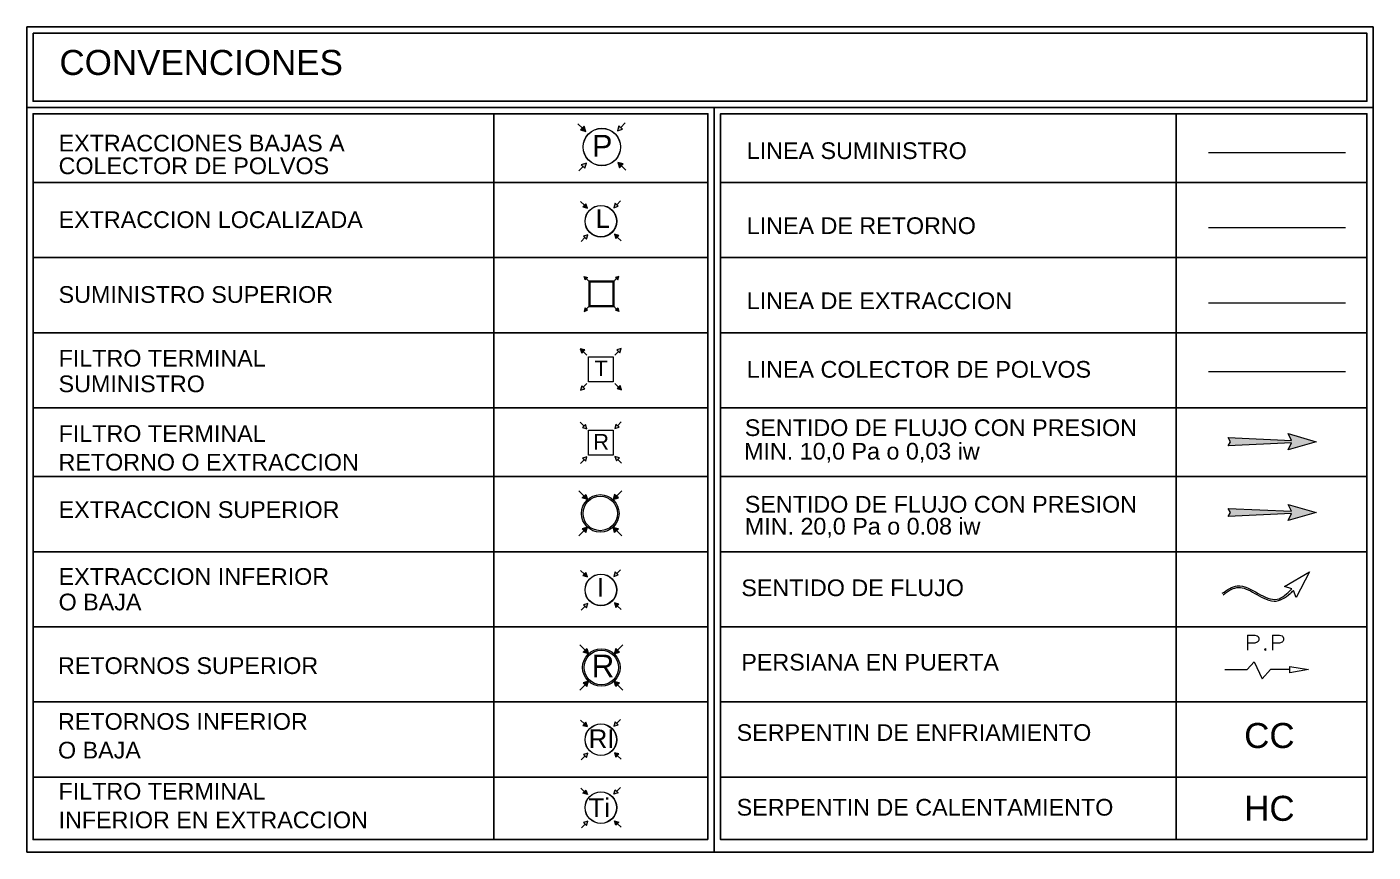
# Model space of a CAD drawing. Header units: inches. Extents: x -3 to 209, y -384 to 20.
# Drawn here: x 173.88 to 189.79, y -332.55 to -322.8 of the extents above; entities that cross this region are included whole.
import ezdxf

# ---------------------------------------------------------------- set-up
doc = ezdxf.new("R2010")
doc.units = ezdxf.units.IN
doc.header["$MEASUREMENT"] = 0
doc.linetypes.add('IMPORT-DASHED _4_', pattern=[19.05, 12.7, -6.35])
for name, color, linetype, lineweight in [('1-06 Colectorp', 14, 'IMPORT-DASHED _4_', 5), ('1-06-Extraccion', 114, 'Continuous', 5), ('1-extbaja', 200, 'Continuous', 5), ('1-extbajacolpol', 92, 'Continuous', 5), ('1-extlocalizada', 150, 'Continuous', 5), ('1-extsuperior', 132, 'Continuous', 5), ('1-filterminfext', 230, 'Continuous', 5), ('1-filtrotermsum', 30, 'Continuous', 5), ('1-filtroterretorno', 190, 'Continuous', 5), ('1-retinferior', 170, 'Continuous', 5), ('1-retsuperior', 240, 'Continuous', 5), ('1-sumsuperior', 15, 'Continuous', 13), ('c-10pa', 82, 'Continuous', 5), ('c-15pa', 1, 'Continuous', 5), ('c-sent-flujo', 250, 'Continuous', 5), ('HVAC Formato', 50, 'Continuous', 25), ('Puerta Persiana', 1, 'Continuous', 5), ('Retorno', 1, 'IMPORT-DASHED _4_', 5), ('Suministro', 170, 'Continuous', 5)]:
    doc.layers.add(name, color=color, linetype=linetype, lineweight=lineweight)
doc.styles.add('Arial', font='arial.ttf', dxfattribs={"height": 0.225})
doc.styles.add('Arial_1', font='arial.ttf', dxfattribs={"height": 0.553237})
doc.styles.add('Arial_2', font='arial.ttf', dxfattribs={"height": 0.103502})
doc.styles.add('Arial_3', font='arial.ttf', dxfattribs={"height": 0.221725})
doc.styles.add('Arial_8', font='arial.ttf', dxfattribs={"height": 0.001672})
doc.styles.add('Arial_9', font='arial.ttf', dxfattribs={"height": 0.295643})
doc.styles.add('romans_7', font='romans__.ttf', dxfattribs={"width": 1.25, "height": 0.16})

# ---------------------------------------------------------------- blocks, each defined once
blk = doc.blocks.new('DIAGRAMA P_ID_dwg_Extr-Loc-4445617-DIAGRAMAS DE INSTRUMENTACION')
at = {"layer": '1-extlocalizada'}
for points in [[(-0.0874, 0.0866), (-0.0966, 0.1157), (-0.1167, 0.0949)], [(0.1021, -0.1167), (0.1222, -0.0959), (0.0928, -0.0876), (0.0961, -0.0981)]]:
    blk.add_hatch(color=256, dxfattribs=at).paths.add_polyline_path(points, flags=0)
h = blk.add_hatch(color=256, dxfattribs=at)
h.paths.add_polyline_path([(-0.0927, -0.12), (-0.0844, -0.0906), (-0.1135, -0.0999)], flags=0)
h.paths.add_polyline_path([(0.0898, 0.0896), (0.1189, 0.0988), (0.0981, 0.1189)], flags=0)
h = blk.add_hatch(color=256, dxfattribs=at)
h.paths.add_polyline_path([(0.0027, -0.1059), (0.03, -0.1023), (0.0554, -0.0918), (0.0772, -0.075), (0.094, -0.0532), (0.1045, -0.0278), (0.1081, -0.0005), (0.1045, 0.0268), (0.094, 0.0522), (0.0772, 0.074), (0.0554, 0.0907), (0.03, 0.1012), (0.0027, 0.1048), (-0.0246, 0.1012), (-0.05, 0.0907), (-0.0718, 0.074), (-0.0885, 0.0522), (-0.0991, 0.0268), (-0.1026, -0.0005), (-0.0991, -0.0278), (-0.0885, -0.0532), (-0.0718, -0.075), (-0.05, -0.0918), (-0.0246, -0.1023)], flags=0)
h.paths.add_polyline_path([(0.0027, -0.1049), (-0.0243, -0.1013), (-0.0495, -0.0909), (-0.0711, -0.0743), (-0.0877, -0.0527), (-0.0981, -0.0275), (-0.1016, -0.0005), (-0.0981, 0.0265), (-0.0877, 0.0517), (-0.0711, 0.0733), (-0.0495, 0.0899), (-0.0243, 0.1003), (0.0027, 0.1038), (0.0297, 0.1003), (0.0549, 0.0899), (0.0765, 0.0733), (0.0931, 0.0517), (0.1035, 0.0265), (0.1071, -0.0005), (0.1035, -0.0275), (0.0931, -0.0527), (0.0765, -0.0743), (0.0549, -0.0909), (0.0297, -0.1013)], flags=0)
for p, q in [((-0.1275, -0.1352), (-0.1031, -0.1099)), ((0.1374, -0.1307), (0.1121, -0.1063))]:
    blk.add_line(p, q, dxfattribs=at)
at = {"layer": '1-extlocalizada', "flags": 128}
for points in [[(-0.132, 0.1297), (-0.1067, 0.1053)], [(-0.0966, 0.1157), (-0.1167, 0.0949), (-0.0874, 0.0866)], [(0.1189, 0.0988), (0.0981, 0.1189), (0.0898, 0.0896)], [(0.1329, 0.1342), (0.1085, 0.1089)], [(0.1021, -0.1167), (0.1222, -0.0959), (0.0928, -0.0876)], [(-0.0927, -0.12), (-0.0844, -0.0906), (-0.1135, -0.0999)]]:
    blk.add_lwpolyline(points, close=True, dxfattribs=at)
at = {"layer": '1-extlocalizada'}
for radius in [0.1054, 0.1044]:
    blk.add_circle((0.0027, -0.0005), radius, dxfattribs=at)
at = {"layer": '1-extlocalizada', "insert": (-0.032, 0.0784), "char_height": 0.1232, "width": 0.114219, "attachment_point": 1, "line_spacing_factor": 0.938532, "style": 'Arial'}
blk.add_mtext('L', dxfattribs=at)
blk = doc.blocks.new('DIAGRAMA P_ID_dwg_Sum-Term-4445620-DIAGRAMAS DE INSTRUMENTACION')
at = {"layer": '1-filtrotermsum'}
for points in [[(-0.124, 0.1063), (-0.1039, 0.1271), (-0.1332, 0.1354)], [(0.141, -0.1388), (0.1317, -0.1097), (0.1116, -0.1305)]]:
    blk.add_hatch(color=256, dxfattribs=at).paths.add_polyline_path(points, flags=0)
h = blk.add_hatch(color=256, dxfattribs=at)
h.paths.add_polyline_path([(-0.1317, -0.1402), (-0.1027, -0.131), (-0.1235, -0.1109)], flags=0)
h.paths.add_polyline_path([(0.1312, 0.1075), (0.1395, 0.1368), (0.1104, 0.1276)], flags=0)
for p, q in [((-0.1131, -0.121), (-0.0887, -0.0957)), ((0.1217, -0.1201), (0.0964, -0.0957))]:
    blk.add_line(p, q, dxfattribs=at)
at = {"layer": '1-filtrotermsum', "flags": 128}
for points in [[(-0.124, 0.1063), (-0.1039, 0.1271), (-0.1332, 0.1354)], [(-0.1139, 0.1167), (-0.0887, 0.0923)], [(0.1208, 0.1176), (0.0964, 0.0923)], [(0.1312, 0.1075), (0.1395, 0.1368), (0.1104, 0.1276)], [(-0.0787, 0.0823), (0.0864, 0.0823), (0.0864, -0.0857), (-0.0787, -0.0857)], [(-0.1027, -0.131), (-0.1235, -0.1109), (-0.1317, -0.1402)], [(0.1317, -0.1097), (0.1116, -0.1305), (0.141, -0.1388)]]:
    blk.add_lwpolyline(points, close=True, dxfattribs=at)
at = {"layer": '1-filtrotermsum', "insert": (-0.0385, 0.0562), "char_height": 0.1035, "width": 0.104813, "attachment_point": 1, "line_spacing_factor": 0.938532, "style": 'Arial_2'}
blk.add_mtext('T', dxfattribs=at)
blk = doc.blocks.new('DIAGRAMA P_ID_dwg_Extr-inf-4445596-DIAGRAMAS DE INSTRUMENTACION')
at = {"layer": '1-extbaja'}
for points in [[(-0.0874, 0.0866), (-0.0966, 0.1157), (-0.1167, 0.0949)], [(0.1021, -0.1167), (0.1222, -0.0959), (0.0928, -0.0876)]]:
    blk.add_hatch(color=256, dxfattribs=at).paths.add_polyline_path(points, flags=0)
h = blk.add_hatch(color=256, dxfattribs=at)
h.paths.add_polyline_path([(-0.0927, -0.12), (-0.0844, -0.0906), (-0.1135, -0.0999)], flags=0)
h.paths.add_polyline_path([(0.0898, 0.0896), (0.1189, 0.0988), (0.0981, 0.1189)], flags=0)
h = blk.add_hatch(color=256, dxfattribs=at)
h.paths.add_polyline_path([(0.0027, -0.1059), (0.03, -0.1023), (0.0554, -0.0918), (0.0797, -0.0718), (0.094, -0.0532), (0.1045, -0.0278), (0.1081, -0.0005), (0.1045, 0.0268), (0.094, 0.0522), (0.0772, 0.074), (0.0554, 0.0907), (0.03, 0.1012), (0.0027, 0.1048), (-0.0246, 0.1012), (-0.05, 0.0907), (-0.0718, 0.074), (-0.0885, 0.0522), (-0.0991, 0.0268), (-0.1026, -0.0005), (-0.0991, -0.0278), (-0.0885, -0.0532), (-0.0718, -0.075), (-0.05, -0.0918), (-0.0246, -0.1023)], flags=0)
h.paths.add_polyline_path([(0.0027, -0.1049), (-0.0243, -0.1013), (-0.0495, -0.0909), (-0.073, -0.0718), (-0.0877, -0.0527), (-0.0981, -0.0275), (-0.1016, -0.0005), (-0.0981, 0.0265), (-0.0877, 0.0517), (-0.0711, 0.0733), (-0.0495, 0.0899), (-0.0243, 0.1003), (0.0027, 0.1038), (0.0297, 0.1003), (0.0549, 0.0899), (0.0765, 0.0733), (0.0931, 0.0517), (0.1035, 0.0265), (0.1071, -0.0005), (0.1035, -0.0275), (0.0931, -0.0527), (0.0765, -0.0743), (0.0549, -0.0909), (0.0297, -0.1013)], flags=0)
for p, q in [((-0.1275, -0.1352), (-0.1031, -0.1099)), ((0.1374, -0.1307), (0.1121, -0.1063))]:
    blk.add_line(p, q, dxfattribs=at)
at = {"layer": '1-extbaja', "flags": 128}
for points in [[(-0.132, 0.1297), (-0.1067, 0.1053)], [(-0.0966, 0.1157), (-0.1167, 0.0949), (-0.0874, 0.0866)], [(0.1189, 0.0988), (0.0981, 0.1189), (0.0898, 0.0896)], [(0.1329, 0.1342), (0.1085, 0.1089)], [(0.1021, -0.1167), (0.1222, -0.0959), (0.0928, -0.0876)], [(-0.0927, -0.12), (-0.0844, -0.0906), (-0.1135, -0.0999)]]:
    blk.add_lwpolyline(points, close=True, dxfattribs=at)
at = {"layer": '1-extbaja'}
for radius in [0.1054, 0.1044]:
    blk.add_circle((0.0027, -0.0005), radius, dxfattribs=at)
at = {"layer": '1-extbaja', "insert": (-0.024, 0.0784), "char_height": 0.1232, "width": 0.05711, "attachment_point": 1, "line_spacing_factor": 0.938532, "style": 'Arial'}
blk.add_mtext('I', dxfattribs=at)
blk = doc.blocks.new('DIAGRAMA P_ID_dwg_Retorno-4445597-DIAGRAMAS DE INSTRUMENTACION')
at = {"layer": '1-retsuperior'}
for points in [[(-0.0799, 0.0952), (-0.0898, 0.1304), (-0.1147, 0.1063)], [(0.0915, 0.0952), (0.1264, 0.1063), (0.1014, 0.1304)], [(-0.0898, -0.123), (-0.0799, -0.0878), (-0.1147, -0.0989)], [(0.1014, -0.123), (0.1264, -0.0989), (0.0915, -0.0878)]]:
    blk.add_hatch(color=256, dxfattribs=at).paths.add_polyline_path(points, flags=0)
for p, q in [((-0.1022, 0.1184), (-0.1376, 0.1537)), ((0.1139, 0.1184), (0.1492, 0.1537)), ((-0.1022, -0.1109), (-0.1376, -0.1463)), ((0.1139, -0.1109), (0.1492, -0.1463))]:
    blk.add_line(p, q, dxfattribs=at)
at = {"layer": '1-retsuperior', "flags": 128}
for points in [[(-0.1147, 0.1063), (-0.0898, 0.1304), (-0.0799, 0.0952)], [(0.1264, 0.1063), (0.1014, 0.1304), (0.0915, 0.0952)], [(-0.1147, -0.0989), (-0.0898, -0.123), (-0.0799, -0.0878)], [(0.1264, -0.0989), (0.1014, -0.123), (0.0915, -0.0878)]]:
    blk.add_lwpolyline(points, close=True, dxfattribs=at)
at = {"layer": '1-retsuperior'}
for radius in [0.125, 0.115]:
    blk.add_circle((0.0058, 0.0037), radius, dxfattribs=at)
at = {"layer": '1-retsuperior', "insert": (-0.0589, 0.0889), "char_height": 0.15, "width": 0.179351, "attachment_point": 1, "line_spacing_factor": 0.938532, "style": 'Arial_1'}
blk.add_mtext('R', dxfattribs=at)
blk = doc.blocks.new('DIAGRAMA P_ID_dwg_Sum-Ret-4445598-DIAGRAMAS DE INSTRUMENTACION')
at = {"layer": '1-filtroterretorno'}
h = blk.add_hatch(color=256, dxfattribs=at)
h.paths.add_polyline_path([(0.1071, -0.1233), (0.1272, -0.1025), (0.0979, -0.0942)], flags=0)
h.paths.add_polyline_path([(-0.0901, 0.0908), (-0.0993, 0.1199), (-0.1194, 0.0991)], flags=0)
h = blk.add_hatch(color=256, dxfattribs=at)
h.paths.add_polyline_path([(-0.0969, -0.125), (-0.0887, -0.0957), (-0.1177, -0.1049)], flags=0)
h.paths.add_polyline_path([(0.0964, 0.0923), (0.1254, 0.1015), (0.1046, 0.1216)], flags=0)
for p, q in [((-0.1347, 0.1339), (-0.1094, 0.1095)), ((0.115, 0.1116), (0.1395, 0.1368)), ((-0.1317, -0.1402), (-0.1073, -0.115)), ((0.1171, -0.1129), (0.1424, -0.1373))]:
    blk.add_line(p, q, dxfattribs=at)
at = {"layer": '1-filtroterretorno', "flags": 128}
for points in [[(-0.1194, 0.0991), (-0.0901, 0.0908), (-0.0993, 0.1199)], [(0.1254, 0.1015), (0.1046, 0.1216), (0.0964, 0.0923)], [(-0.0787, 0.0823), (0.0864, 0.0823), (0.0864, -0.0857), (-0.0787, -0.0857)], [(-0.0969, -0.125), (-0.0887, -0.0957), (-0.1177, -0.1049)], [(0.1071, -0.1233), (0.1272, -0.1025), (0.0979, -0.0942)]]:
    blk.add_lwpolyline(points, close=True, dxfattribs=at)
at = {"layer": '1-filtroterretorno', "insert": (-0.0465, 0.0562), "char_height": 0.1035, "width": 0.123755, "attachment_point": 1, "line_spacing_factor": 0.938532, "style": 'Arial_2'}
blk.add_mtext('R', dxfattribs=at)
blk = doc.blocks.new('DIAGRAMA P_ID_dwg_ret-term-4445599-DIAGRAMAS DE INSTRUMENTACION')
at = {"layer": '1-filterminfext'}
for points in [[(-0.162, 0.157), (-0.179, 0.209), (-0.215, 0.172)], [(0.179, -0.209), (0.215, -0.172), (0.162, -0.157)]]:
    blk.add_hatch(color=256, dxfattribs=at).paths.add_polyline_path(points, flags=0)
h = blk.add_hatch(color=256, dxfattribs=at)
h.paths.add_polyline_path([(-0.172, -0.215), (-0.157, -0.162), (-0.209, -0.179)], flags=0)
h.paths.add_polyline_path([(0.157, 0.162), (0.209, 0.179), (0.172, 0.215)], flags=0)
h = blk.add_hatch(color=256, dxfattribs=at)
h.paths.add_polyline_path([(0.023, -0.188), (0.067, -0.177), (0.108, -0.156), (0.142, -0.126), (0.168, -0.088), (0.184, -0.045), (0.19, 0), (0.184, 0.045), (0.168, 0.088), (0.142, 0.126), (0.108, 0.156), (0.067, 0.177), (0.023, 0.188), (-0.023, 0.188), (-0.067, 0.177), (-0.108, 0.156), (-0.142, 0.126), (-0.168, 0.088), (-0.184, 0.045), (-0.19, 0), (-0.184, -0.045), (-0.168, -0.088), (-0.142, -0.126), (-0.108, -0.156), (-0.067, -0.177), (-0.023, -0.188)], flags=0)
h.paths.add_polyline_path([(-0.023, -0.186), (-0.067, -0.176), (-0.107, -0.155), (-0.141, -0.125), (-0.166, -0.087), (-0.182, -0.045), (-0.188, 0), (-0.182, 0.045), (-0.166, 0.087), (-0.141, 0.125), (-0.107, 0.155), (-0.067, 0.176), (-0.023, 0.186), (0.023, 0.186), (0.067, 0.176), (0.107, 0.155), (0.141, 0.125), (0.166, 0.087), (0.182, 0.045), (0.188, 0), (0.182, -0.045), (0.166, -0.087), (0.141, -0.125), (0.107, -0.155), (0.067, -0.176), (0.023, -0.186)], flags=0)
for p, q in [((-0.234, -0.242), (-0.19, -0.197)), ((0.242, -0.234), (0.197, -0.19))]:
    blk.add_line(p, q, dxfattribs=at)
at = {"layer": '1-filterminfext', "flags": 128}
for points in [[(-0.197, 0.19), (-0.242, 0.234)], [(-0.179, 0.209), (-0.162, 0.157), (-0.215, 0.172)], [(0.209, 0.179), (0.157, 0.162), (0.172, 0.215)], [(0.19, 0.197), (0.234, 0.242)], [(0.179, -0.209), (0.162, -0.157), (0.215, -0.172)], [(-0.209, -0.179), (-0.172, -0.215), (-0.157, -0.162)]]:
    blk.add_lwpolyline(points, close=True, dxfattribs=at)
at = {"layer": '1-filterminfext'}
for radius in [0.19, 0.188]:
    blk.add_circle((0, 0), radius, dxfattribs=at)
at = {"layer": '1-filterminfext', "insert": (-0.148, 0.111), "char_height": 0.2217, "width": 0.30569, "attachment_point": 1, "line_spacing_factor": 0.938532, "style": 'Arial_3'}
blk.add_mtext('Ti', dxfattribs=at)
blk = doc.blocks.new('DIAGRAMA P_ID_dwg__ClosedBlank-4445600-DIAGRAMAS DE INSTRUMENTACION')
at = {"layer": 'Puerta Persiana', "flags": 128}
blk.add_lwpolyline([(-1, -0.167), (-1, 0.167), (0, 0)], close=True, dxfattribs=at)
blk = doc.blocks.new('DIAGRAMA P_ID_dwg_A$C393F4153-4445601-DIAGRAMAS DE INSTRUMENTACION')
at = {"layer": 'Puerta Persiana'}
blk.add_line((0.698, 0.098), (0.49, 0.098), dxfattribs=at)
at = {"layer": 'Puerta Persiana', "flags": 128}
blk.add_lwpolyline([(0, 0.098), (0.242, 0.098), (0.314, 0.183), (0.401, 0), (0.49, 0.098)], dxfattribs=at)
at = {"xscale": 0.2, "yscale": 0.2, "zscale": 0.2}
blk.add_blockref('DIAGRAMA P_ID_dwg__ClosedBlank-4445600-DIAGRAMAS DE INSTRUMENTACION', (0.898, 0.098), dxfattribs=at)
at = {"layer": 'Puerta Persiana', "insert": (0.434, 0.467), "char_height": 0.16, "width": 0.58567, "attachment_point": 2, "line_spacing_factor": 0.964689, "style": 'romans_7'}
blk.add_mtext('P.P', dxfattribs=at)
blk = doc.blocks.new('DIAGRAMA P_ID_dwg_Ret-inf-4445618-DIAGRAMAS DE INSTRUMENTACION')
at = {"layer": '1-retinferior'}
for points in [[(-0.0874, 0.0866), (-0.0966, 0.1157), (-0.1167, 0.0949)], [(0.1021, -0.1167), (0.1222, -0.0959), (0.0928, -0.0876)]]:
    blk.add_hatch(color=256, dxfattribs=at).paths.add_polyline_path(points, flags=0)
h = blk.add_hatch(color=256, dxfattribs=at)
h.paths.add_polyline_path([(-0.0927, -0.12), (-0.0844, -0.0906), (-0.1135, -0.0999)], flags=0)
h.paths.add_polyline_path([(0.0898, 0.0896), (0.1189, 0.0988), (0.0981, 0.1189)], flags=0)
h = blk.add_hatch(color=256, dxfattribs=at)
h.paths.add_polyline_path([(0.0027, -0.1059), (0.03, -0.1023), (0.0554, -0.0918), (0.0772, -0.075), (0.094, -0.0532), (0.1045, -0.0278), (0.1081, -0.0005), (0.1045, 0.0268), (0.094, 0.0522), (0.0772, 0.074), (0.0554, 0.0907), (0.03, 0.1012), (0.0027, 0.1048), (-0.0246, 0.1012), (-0.05, 0.0907), (-0.0718, 0.074), (-0.0885, 0.0522), (-0.0991, 0.0268), (-0.1026, -0.0005), (-0.0991, -0.0278), (-0.0885, -0.0532), (-0.0718, -0.075), (-0.05, -0.0918), (-0.0246, -0.1023)], flags=0)
h.paths.add_polyline_path([(0.0027, -0.1049), (-0.0243, -0.1013), (-0.0495, -0.0909), (-0.0711, -0.0743), (-0.0877, -0.0527), (-0.0981, -0.0275), (-0.1016, -0.0005), (-0.0981, 0.0265), (-0.0877, 0.0517), (-0.0711, 0.0733), (-0.0495, 0.0899), (-0.0243, 0.1003), (0.0027, 0.1038), (0.0297, 0.1003), (0.0549, 0.0899), (0.0765, 0.0733), (0.0931, 0.0517), (0.1035, 0.0265), (0.1071, -0.0005), (0.1035, -0.0275), (0.0931, -0.0527), (0.0765, -0.0743), (0.0549, -0.0909), (0.0297, -0.1013)], flags=0)
for p, q in [((-0.1275, -0.1352), (-0.1031, -0.1099)), ((0.1374, -0.1307), (0.1121, -0.1063))]:
    blk.add_line(p, q, dxfattribs=at)
at = {"layer": '1-retinferior', "flags": 128}
for points in [[(-0.132, 0.1297), (-0.1067, 0.1053)], [(-0.0966, 0.1157), (-0.1167, 0.0949), (-0.0874, 0.0866)], [(0.1189, 0.0988), (0.0981, 0.1189), (0.0898, 0.0896)], [(0.1329, 0.1342), (0.1085, 0.1089)], [(0.1021, -0.1167), (0.1222, -0.0959), (0.0928, -0.0876)], [(-0.0927, -0.12), (-0.0844, -0.0906), (-0.1135, -0.0999)]]:
    blk.add_lwpolyline(points, close=True, dxfattribs=at)
at = {"layer": '1-retinferior'}
for radius in [0.1054, 0.1044]:
    blk.add_circle((0.0027, -0.0005), radius, dxfattribs=at)
at = {"layer": '1-retinferior', "color": 5, "insert": (-0.0784, 0.0675), "char_height": 0.12318, "width": 0.204393, "attachment_point": 1, "line_spacing_factor": 0.938532, "style": 'Arial'}
blk.add_mtext('RI', dxfattribs=at)
blk = doc.blocks.new('DIAGRAMA P_ID_dwg_Extraccion-4445619-DIAGRAMAS DE INSTRUMENTACION')
at = {"layer": '1-extsuperior'}
for points in [[(-0.0801, 0.0931), (-0.09, 0.1283), (-0.1149, 0.1042)], [(0.0913, 0.0931), (0.1261, 0.1042), (0.1012, 0.1283)], [(-0.09, -0.1251), (-0.0801, -0.0899), (-0.1149, -0.101)], [(0.1012, -0.1251), (0.1261, -0.101), (0.0913, -0.0899)]]:
    blk.add_hatch(color=256, dxfattribs=at).paths.add_polyline_path(points, flags=0)
for p, q in [((-0.1025, 0.1162), (-0.1378, 0.1516)), ((0.1137, 0.1162), (0.149, 0.1516)), ((-0.1025, -0.1131), (-0.1378, -0.1484)), ((0.1137, -0.1131), (0.149, -0.1484))]:
    blk.add_line(p, q, dxfattribs=at)
at = {"layer": '1-extsuperior', "flags": 128}
for points in [[(-0.1149, 0.1042), (-0.09, 0.1283), (-0.0801, 0.0931)], [(0.1261, 0.1042), (0.1012, 0.1283), (0.0913, 0.0931)], [(-0.1149, -0.101), (-0.09, -0.1251), (-0.0801, -0.0899)], [(0.1261, -0.101), (0.1012, -0.1251), (0.0913, -0.0899)]]:
    blk.add_lwpolyline(points, close=True, dxfattribs=at)
at = {"layer": '1-extsuperior'}
for radius in [0.125, 0.115]:
    blk.add_circle((0.0056, 0.0016), radius, dxfattribs=at)
blk = doc.blocks.new('DIAGRAMA P_ID_dwg_flecha-presion-4445621-DIAGRAMAS DE INSTRUMENTACION')
at = {"layer": 'c-10pa'}
blk.add_hatch(color=256, dxfattribs=at).paths.add_polyline_path([(0.276, -0.103), (0.612, -0.007), (0.276, 0.089), (0.314, 0.007), (-0.444, 0.041), (-0.418, -0.007), (-0.444, -0.055), (0.314, -0.02)], flags=0)
at = {"layer": 'c-10pa', "flags": 128}
blk.add_lwpolyline([(-0.418, -0.007), (-0.444, 0.041), (0.314, 0.007), (0.276, 0.089), (0.612, -0.007), (0.276, -0.103), (0.314, -0.02), (-0.444, -0.055)], close=True, dxfattribs=at)
blk = doc.blocks.new('DIAGRAMA P_ID_dwg_flecha sin presion-4445622-DIAGRAMAS DE INSTRUMENTACION')
at = {"layer": 'c-sent-flujo', "flags": 128}
blk.add_lwpolyline([(0.307, 0.063), (0.221, 0.092), (0.522, 0.27), (0.361, -0.04), (0.327, 0.044)], dxfattribs=at)
at = {"layer": 'c-sent-flujo'}
for points, knots in [([(-0.526, 0.011), (-0.466, 0.053), (-0.328, 0.149), (-0.108, 0.012), (0.133, -0.11), (0.251, 0.008), (0.307, 0.063)], [0, 0, 0, 0, 0.2021875, 0.4667914, 0.7063428, 0.9197706, 0.9197706, 0.9197706, 0.9197706]), ([(-0.515, -0.006), (-0.482, 0.017), (-0.45, 0.04), (-0.388, 0.072), (-0.359, 0.081), (-0.302, 0.083), (-0.271, 0.075), (-0.173, 0.036), (-0.102, -0.013), (0.012, -0.066), (0.053, -0.08), (0.095, -0.082)], [0, 0, 0, 0, 0.276876, 0.276876, 0.545259, 0.545259, 0.813643, 0.813643, 1.36399, 1.36399, 1.665815, 1.665815, 1.665815, 1.665815]), ([(0.095, -0.082), (0.13, -0.084), (0.166, -0.074), (0.23, -0.04), (0.259, -0.016), (0.301, 0.02), (0.314, 0.032), (0.327, 0.044)], [1.6658147, 1.6658147, 1.6658147, 1.6658147, 1.927012, 1.927012, 2.1882092, 2.1882092, 2.3065819, 2.3065819, 2.3065819, 2.3065819])]:
    blk.add_open_spline(points, degree=3, knots=knots, dxfattribs=at)
blk = doc.blocks.new('DIAGRAMA P_ID_dwg_flecha-presion-4445623-DIAGRAMAS DE INSTRUMENTACION')
at = {"layer": 'c-15pa'}
blk.add_hatch(color=256, dxfattribs=at).paths.add_polyline_path([(0.276, -0.103), (0.612, -0.007), (0.276, 0.089), (0.314, 0.007), (-0.444, 0.041), (-0.418, -0.007), (-0.444, -0.055), (0.314, -0.02)], flags=0)
at = {"layer": 'c-15pa', "flags": 128}
blk.add_lwpolyline([(-0.418, -0.007), (-0.444, 0.041), (0.314, 0.007), (0.276, 0.089), (0.612, -0.007), (0.276, -0.103), (0.314, -0.02), (-0.444, -0.055)], close=True, dxfattribs=at)
blk = doc.blocks.new('DIAGRAMA P_ID_dwg_Ext-Polvos-4445639-DIAGRAMAS DE INSTRUMENTACION')
at = {"layer": '1-extbajacolpol'}
for points in [[(-0.0874, 0.0866), (-0.0966, 0.1157), (-0.1167, 0.0949)], [(0.1021, -0.1167), (0.1222, -0.0959), (0.0928, -0.0876)]]:
    blk.add_hatch(color=256, dxfattribs=at).paths.add_polyline_path(points, flags=0)
h = blk.add_hatch(color=256, dxfattribs=at)
h.paths.add_polyline_path([(-0.0927, -0.12), (-0.0844, -0.0906), (-0.1135, -0.0999)], flags=0)
h.paths.add_polyline_path([(0.0898, 0.0896), (0.1189, 0.0988), (0.0981, 0.1189)], flags=0)
h = blk.add_hatch(color=256, dxfattribs=at)
h.paths.add_polyline_path([(0.0027, -0.1059), (0.03, -0.1023), (0.0554, -0.0918), (0.0772, -0.075), (0.094, -0.0532), (0.1045, -0.0278), (0.1081, -0.0005), (0.1045, 0.0268), (0.094, 0.0522), (0.0772, 0.074), (0.0554, 0.0907), (0.03, 0.1012), (0.0027, 0.1048), (-0.0246, 0.1012), (-0.05, 0.0907), (-0.0718, 0.074), (-0.0885, 0.0522), (-0.0991, 0.0268), (-0.1026, -0.0005), (-0.0991, -0.0278), (-0.0885, -0.0532), (-0.0718, -0.075), (-0.05, -0.0918), (-0.0246, -0.1023)], flags=0)
h.paths.add_polyline_path([(0.0027, -0.1049), (-0.0243, -0.1013), (-0.0495, -0.0909), (-0.0711, -0.0743), (-0.0877, -0.0527), (-0.0981, -0.0275), (-0.1016, -0.0005), (-0.0981, 0.0265), (-0.0877, 0.0517), (-0.0711, 0.0733), (-0.0495, 0.0899), (-0.0243, 0.1003), (0.0027, 0.1038), (0.0297, 0.1003), (0.0549, 0.0899), (0.0765, 0.0733), (0.0931, 0.0517), (0.1035, 0.0265), (0.1071, -0.0005), (0.1035, -0.0275), (0.0931, -0.0527), (0.0765, -0.0743), (0.0549, -0.0909), (0.0297, -0.1013)], flags=0)
for p, q in [((-0.1275, -0.1352), (-0.1031, -0.1099)), ((0.1374, -0.1307), (0.1121, -0.1063))]:
    blk.add_line(p, q, dxfattribs=at)
at = {"layer": '1-extbajacolpol', "flags": 128}
for points in [[(-0.132, 0.1297), (-0.1067, 0.1053)], [(-0.0966, 0.1157), (-0.1167, 0.0949), (-0.0874, 0.0866)], [(0.1189, 0.0988), (0.0981, 0.1189), (0.0898, 0.0896)], [(0.1329, 0.1342), (0.1085, 0.1089)], [(-0.0927, -0.12), (-0.0844, -0.0906), (-0.1135, -0.0999)], [(0.1021, -0.1167), (0.1222, -0.0959), (0.0928, -0.0876)]]:
    blk.add_lwpolyline(points, close=True, dxfattribs=at)
at = {"layer": '1-extbajacolpol'}
for radius in [0.1054, 0.1044]:
    blk.add_circle((0.0027, -0.0005), radius, dxfattribs=at)
at = {"layer": '1-extbajacolpol', "insert": (-0.0527, 0.0675), "char_height": 0.1232, "width": 0.136763, "attachment_point": 1, "line_spacing_factor": 0.938532, "style": 'Arial'}
blk.add_mtext('P', dxfattribs=at)
blk = doc.blocks.new('DIAGRAMA P_ID_dwg_Suministro-4445641-DIAGRAMAS DE INSTRUMENTACION')
at = {"layer": '1-sumsuperior'}
for points in [[(-0.161, 0.147), (-0.136, 0.171), (-0.171, 0.182)], [(0.165, 0.147), (0.174, 0.182), (0.14, 0.171)], [(-0.171, -0.165), (-0.136, -0.154), (-0.161, -0.13)], [(0.174, -0.165), (0.165, -0.13), (0.14, -0.154)]]:
    blk.add_hatch(color=256, dxfattribs=at).paths.add_polyline_path(points, flags=0)
for p, q in [((-0.149, 0.159), (-0.113, 0.124)), ((0.152, 0.159), (0.117, 0.124)), ((0.152, -0.142), (0.117, -0.106))]:
    blk.add_line(p, q, dxfattribs=at)
at = {"layer": '1-sumsuperior', "flags": 128}
for points in [[(-0.136, 0.171), (-0.161, 0.147), (-0.171, 0.182)], [(-0.123, -0.116), (0.127, -0.116), (0.127, 0.134), (-0.123, 0.134)], [(0.14, 0.171), (0.165, 0.147), (0.174, 0.182)], [(-0.136, -0.154), (-0.161, -0.13), (-0.171, -0.165)], [(0.14, -0.154), (0.165, -0.13), (0.174, -0.165)]]:
    blk.add_lwpolyline(points, close=True, dxfattribs=at)
blk.add_lwpolyline([(-0.149, -0.142), (-0.113, -0.106), (0.117, -0.106), (0.117, 0.124), (-0.113, 0.124), (-0.113, -0.106)], dxfattribs=at)

msp = doc.modelspace()

# ---------------------------------------------------------------- linework, layer by layer
for p, q in [((173.876, -323.751), (189.785, -323.751)), ((181.999, -323.751), (181.999, -332.546)), ((179.393, -323.825), (179.393, -332.399)), ((187.459, -323.825), (187.459, -332.399)), ((173.949, -324.638), (181.925, -324.638)), ((182.073, -324.638), (189.712, -324.638)), ((173.949, -325.525), (181.925, -325.525)), ((182.073, -325.525), (189.712, -325.525)), ((173.949, -326.412), (181.925, -326.412)), ((182.073, -326.412), (189.712, -326.412)), ((173.949, -327.299), (181.925, -327.299)), ((182.073, -327.299), (189.712, -327.299)), ((173.949, -328.999), (181.925, -328.999)), ((173.949, -329.886), (181.925, -329.886)), ((182.073, -329.886), (189.712, -329.886)), ((173.949, -330.773), (181.925, -330.773)), ((182.073, -330.773), (189.712, -330.773)), ((173.949, -331.66), (181.925, -331.66)), ((182.073, -331.66), (189.712, -331.66))]:
    msp.add_line(p, q)
at = {"flags": 128}
for points in [[(189.785, -322.8), (173.876, -322.8), (173.876, -332.546), (181.999, -332.546), (189.785, -332.546)], [(173.949, -322.874), (189.712, -322.874), (189.712, -323.677), (173.949, -323.677)], [(181.925, -332.399), (173.949, -332.399), (173.949, -323.825), (181.925, -323.825)], [(189.712, -332.399), (182.073, -332.399), (189.712, -332.399), (189.712, -323.825), (182.073, -323.825), (182.073, -332.399)]]:
    msp.add_lwpolyline(points, close=True, dxfattribs=at)
for points in [[(173.949, -328.112), (181.925, -328.112), (173.949, -328.112), (181.925, -328.112)], [(182.073, -328.112), (189.712, -328.112), (182.073, -328.112), (189.712, -328.112)], [(182.073, -328.999), (189.712, -328.999), (182.073, -328.999), (189.712, -328.999)]]:
    msp.add_lwpolyline(points, dxfattribs=at)
at = {"layer": '1-06 Colectorp'}
msp.add_line((187.841, -326.871), (189.461, -326.871), dxfattribs=at)
at = {"layer": '1-06-Extraccion'}
msp.add_line((187.841, -326.058), (189.461, -326.058), dxfattribs=at)
at = {"layer": 'Retorno'}
msp.add_line((187.841, -325.171), (189.461, -325.171), dxfattribs=at)
at = {"layer": 'Suministro'}
msp.add_line((187.841, -324.284), (189.461, -324.284), dxfattribs=at)

# ---------------------------------------------------------------- block references
for name, p, xscale, yscale, zscale in [('DIAGRAMA P_ID_dwg_Ext-Polvos-4445639-DIAGRAMAS DE INSTRUMENTACION', (180.665, -324.217), 2.104581203209251, 2.104581203209251, 2.104581203209251), ('DIAGRAMA P_ID_dwg_Extr-Loc-4445617-DIAGRAMAS DE INSTRUMENTACION', (180.654, -325.094), 1.773859512308772, 1.773859512308772, 1.773859512308772), ('DIAGRAMA P_ID_dwg_Suministro-4445641-DIAGRAMAS DE INSTRUMENTACION', (180.664, -325.963), 1.19185228822893, 1.19185228822893, 1.19185228822893), ('DIAGRAMA P_ID_dwg_Sum-Term-4445620-DIAGRAMAS DE INSTRUMENTACION', (180.652, -326.841), 1.773859512308772, 1.773859512308772, 1.773859512308772), ('DIAGRAMA P_ID_dwg_Sum-Ret-4445598-DIAGRAMAS DE INSTRUMENTACION', (180.652, -327.708), 1.773859512308772, 1.773859512308772, 1.773859512308772), ('DIAGRAMA P_ID_dwg_flecha-presion-4445621-DIAGRAMAS DE INSTRUMENTACION', (188.511, -327.692), 0.9854775068381074, 0.9854775068381074, 0.9854775068381074), ('DIAGRAMA P_ID_dwg_Extraccion-4445619-DIAGRAMAS DE INSTRUMENTACION', (180.642, -328.549), 1.773859512308772, 1.773859512308772, 1.773859512308772), ('DIAGRAMA P_ID_dwg_flecha-presion-4445623-DIAGRAMAS DE INSTRUMENTACION', (188.511, -328.528), 0.9854775068381074, 0.9854775068381074, 0.9854775068381074), ('DIAGRAMA P_ID_dwg_Extr-inf-4445596-DIAGRAMAS DE INSTRUMENTACION', (180.654, -329.449), 1.773859512308772, 1.773859512308772, 1.773859512308772), ('DIAGRAMA P_ID_dwg_flecha sin presion-4445622-DIAGRAMAS DE INSTRUMENTACION', (188.521, -329.501), 0.9854775068381074, 0.9854775068381074, 0.9854775068381074), ('DIAGRAMA P_ID_dwg_Retorno-4445597-DIAGRAMAS DE INSTRUMENTACION', (180.654, -330.373), 1.773859512308772, 1.773859512308772, 1.773859512308772), ('DIAGRAMA P_ID_dwg_A$C393F4153-4445601-DIAGRAMAS DE INSTRUMENTACION', (188.032, -330.5), 1.103734807658572, 1.103734807658572, 1.103734807658572), ('DIAGRAMA P_ID_dwg_Ret-inf-4445618-DIAGRAMAS DE INSTRUMENTACION', (180.654, -331.218), 1.773859512308772, 1.773859512308772, 1.773859512308772), ('DIAGRAMA P_ID_dwg_ret-term-4445599-DIAGRAMAS DE INSTRUMENTACION', (180.659, -332.022), 0.9854775068381074, 0.9854775068381074, 0.9854775068381074)]:
    msp.add_blockref(name, p, dxfattribs=dict(xscale=xscale, yscale=yscale, zscale=zscale))

# ---------------------------------------------------------------- texts
at = {"layer": 'HVAC Formato', "color": 7, "line_spacing_factor": 0.938532}
for s, insert, char_height, width, attachment_point, style in [('CONVENCIONES', (174.26, -323.072), 0.29564, 3.98224, 1, 'Arial_9'), ('EXTRACCIONES BAJAS A', (174.25, -324.074), 0.1971, 4.02304, 1, 'Arial_8'), ('LINEA SUMINISTRO', (182.383, -324.163), 0.1971, 3.09243, 1, 'Arial_8'), ('COLECTOR DE POLVOS', (174.25, -324.342), 0.1971, 3.80422, 1, 'Arial_8'), ('EXTRACCION LOCALIZADA', (174.25, -324.978), 0.1971, 4.27554, 1, 'Arial_8'), ('LINEA DE RETORNO', (182.383, -325.049), 0.1971, 3.21988, 1, 'Arial_8'), ('SUMINISTRO SUPERIOR', (174.25, -325.862), 0.1971, 3.85472, 1, 'Arial_8'), ('LINEA DE EXTRACCION', (182.383, -325.936), 0.1971, 3.72967, 1, 'Arial_8'), ('FILTRO TERMINAL', (174.25, -326.615), 0.1971, 2.90967, 1, 'Arial_8'), ('LINEA COLECTOR DE POLVOS', (182.383, -326.746), 0.1971, 4.84304, 1, 'Arial_8'), ('SUMINISTRO', (174.25, -326.917), 0.1971, 2.0536, 1, 'Arial_8'), ('FILTRO TERMINAL', (174.25, -327.504), 0.1971, 2.90967, 1, 'Arial_8'), ('SENTIDO DE FLUJO CON PRESION', (182.36, -327.435), 0.1971, 5.51155, 1, 'Arial_8'), ('MIN. 10,0 Pa o 0,03 iw', (182.351, -327.713), 0.1971, 3.31126, 1, 'Arial_8'), ('RETORNO O EXTRACCION', (174.249, -327.843), 0.1971, 4.21782, 1, 'Arial_8'), ('SENTIDO DE FLUJO CON PRESION', (182.36, -328.34), 0.1971, 5.51155, 1, 'Arial_8'), ('EXTRACCION SUPERIOR', (174.25, -328.403), 0.1971, 3.94609, 1, 'Arial_8'), ('MIN. 20,0 Pa o 0.08 iw', (182.36, -328.599), 0.1971, 3.31126, 1, 'Arial_8'), ('EXTRACCION INFERIOR', (174.25, -329.193), 0.1971, 3.79941, 1, 'Arial_8'), ('SENTIDO DE FLUJO', (182.319, -329.326), 0.1971, 3.1285, 1, 'Arial_8'), ('O BAJA', (174.25, -329.494), 0.1971, 1.16627, 1, 'Arial_8'), ('RETORNOS SUPERIOR', (174.243, -330.246), 0.1971, 3.65513, 1, 'Arial_8'), ('PERSIANA EN PUERTA', (182.319, -330.205), 0.1971, 3.62146, 1, 'Arial_8'), ('RETORNOS INFERIOR', (174.243, -330.905), 0.1971, 3.50844, 1, 'Arial_8'), ('SERPENTIN DE ENFRIAMIENTO', (182.264, -331.036), 0.1971, 4.98251, 1, 'Arial_8'), ('CC', (188.56, -331.022), 0.2956, 0.70699, 2, 'Arial_9'), ('O BAJA', (174.243, -331.244), 0.1971, 1.16627, 1, 'Arial_8'), ('FILTRO TERMINAL', (174.249, -331.729), 0.1971, 2.90967, 1, 'Arial_8'), ('HC', (188.56, -331.882), 0.2956, 0.70699, 2, 'Arial_9'), ('SERPENTIN DE CALENTAMIENTO', (182.264, -331.919), 0.1971, 5.29272, 1, 'Arial_8'), ('INFERIOR EN EXTRACCION', (174.249, -332.068), 0.1971, 4.34527, 1, 'Arial_8')]:
    msp.add_mtext(s, dxfattribs=dict(at, insert=insert, char_height=char_height, width=width, attachment_point=attachment_point, style=style))

doc.saveas('drawing.dxf')
